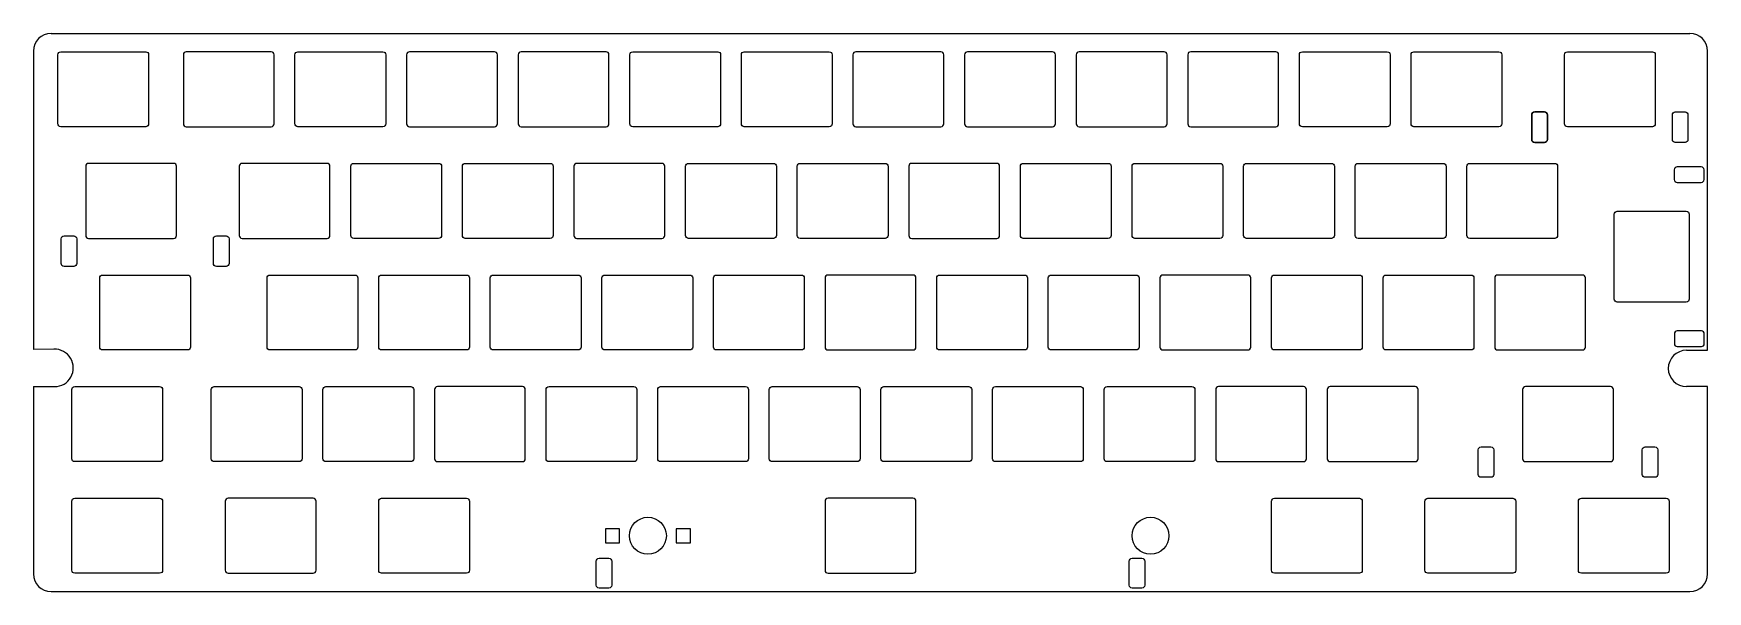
# Model space of a CAD drawing. Header units: millimetres. Extents: x 0 to 286, y -95 to 0.
import ezdxf

# ---------------------------------------------------------------- set-up
doc = ezdxf.new("R2010")
doc.units = ezdxf.units.MM
doc.layers.get('0').update_dxf_attribs({"linetype": 'CONTINUOUS'})

msp = doc.modelspace()

# ---------------------------------------------------------------- linework, layer by layer
for p, q in [((3, 0), (282.75, 0)), ((0, -3), (0, -53.93521)), ((285.75, -54.075), (285.75, -3)), ((3.6, -53.875), (0, -53.93521)), ((282.15, -54.075), (285.75, -54.075)), ((0, -60.275), (0, -92.25)), ((0, -60.275), (3.6, -60.275)), ((285.75, -60.275), (282.15, -60.275)), ((285.75, -92.25), (285.75, -60.275)), ((3, -95.25), (282.75, -95.25))]:
    msp.add_line(p, q)
for points in [[(19.15625, -15.925), (4.65625, -15.925, -0.414213562), (4.15625, -15.425), (4.15625, -3.625, -0.414213562), (4.65625, -3.125), (19.15625, -3.125, -0.414213562), (19.65625, -3.625), (19.65625, -15.425, -0.414213562)], [(40.5875, -3.125), (26.0875, -3.125, 0.414213562), (25.5875, -3.625), (25.5875, -15.425, 0.414213562), (26.0875, -15.925), (40.5875, -15.925, 0.414213562), (41.0875, -15.425), (41.0875, -3.625, 0.414213562)], [(59.6375, -15.925), (45.1375, -15.925, -0.414213562), (44.6375, -15.425), (44.6375, -3.625, -0.414213562), (45.1375, -3.125), (59.6375, -3.125, -0.414213562), (60.1375, -3.625), (60.1375, -15.425, -0.414213562)], [(79.1875, -15.425), (79.1875, -3.625, 0.414213562), (78.6875, -3.125), (64.1875, -3.125, 0.414213562), (63.6875, -3.625), (63.6875, -15.425, 0.414213562), (64.1875, -15.925), (78.6875, -15.925, 0.414213562)], [(97.7375, -3.125), (83.2375, -3.125, 0.414213562), (82.7375, -3.625), (82.7375, -15.425, 0.414213562), (83.2375, -15.925), (97.7375, -15.925, 0.414213562), (98.2375, -15.425), (98.2375, -3.625, 0.414213562)], [(117.2875, -15.425, -0.414213562), (116.7875, -15.925), (102.2875, -15.925, -0.414213562), (101.7875, -15.425), (101.7875, -3.625, -0.414213562), (102.2875, -3.125), (116.7875, -3.125, -0.414213562), (117.2875, -3.625)], [(120.8375, -15.425), (120.8375, -3.625, -0.414213562), (121.3375, -3.125), (135.8375, -3.125, -0.414213562), (136.3375, -3.625), (136.3375, -15.425, -0.414213562), (135.8375, -15.925), (121.3375, -15.925, -0.414213562)], [(155.3875, -15.425), (155.3875, -3.625, 0.414213562), (154.8875, -3.125), (140.3875, -3.125, 0.414213562), (139.8875, -3.625), (139.8875, -15.425, 0.414213562), (140.3875, -15.925), (154.8875, -15.925, 0.414213562)], [(174.4375, -15.425), (174.4375, -3.625, 0.414213562), (173.9375, -3.125), (159.4375, -3.125, 0.414213562), (158.9375, -3.625), (158.9375, -15.425, 0.414213562), (159.4375, -15.925), (173.9375, -15.925, 0.414213562)], [(193.4875, -15.425), (193.4875, -3.625, 0.414213562), (192.9875, -3.125), (178.4875, -3.125, 0.414213562), (177.9875, -3.625), (177.9875, -15.425, 0.414213562), (178.4875, -15.925), (192.9875, -15.925, 0.414213562)], [(212.0375, -3.125), (197.5375, -3.125, 0.414213562), (197.0375, -3.625), (197.0375, -15.425, 0.414213562), (197.5375, -15.925), (212.0375, -15.925, 0.414213562), (212.5375, -15.425), (212.5375, -3.625, 0.414213562)], [(216.5875, -15.925, -0.414213562), (216.0875, -15.425), (216.0875, -3.625, -0.414213562), (216.5875, -3.125), (231.0875, -3.125, -0.414213562), (231.5875, -3.625), (231.5875, -15.425, -0.414213562), (231.0875, -15.925)], [(235.6375, -15.925, -0.414213562), (235.1375, -15.425), (235.1375, -3.625, -0.414213562), (235.6375, -3.125), (250.1375, -3.125, -0.414213562), (250.6375, -3.625), (250.6375, -15.425, -0.414213562), (250.1375, -15.925)], [(276.33125, -15.925), (261.83125, -15.925, -0.414213562), (261.33125, -15.425), (261.33125, -3.625, -0.414213562), (261.83125, -3.125), (276.33125, -3.125, -0.414213562), (276.83125, -3.625), (276.83125, -15.425, -0.414213562)], [(255.74625, -18.11), (255.74625, -13.9, -0.414213562), (256.24625, -13.4), (257.91625, -13.4, -0.414213562), (258.41625, -13.9), (258.41625, -18.11, -0.414213562), (257.91625, -18.61), (256.24625, -18.61, -0.414213562)], [(258.41625, -18.11, -0.414213562), (257.91625, -18.61), (256.24625, -18.61, -0.414213562), (255.74625, -18.11), (255.74625, -13.9, -0.414213562), (256.24625, -13.4), (257.91625, -13.4, -0.414213562), (258.41625, -13.9)], [(258.41625, -18.11), (258.41625, -13.9, 0.414213562), (257.91625, -13.4), (256.24625, -13.4, 0.414213562), (255.74625, -13.9), (255.74625, -18.11, 0.414213562), (256.24625, -18.61), (257.91625, -18.61, 0.414213562)], [(255.74625, -18.11), (255.74625, -13.9, -0.414213562), (256.24625, -13.4), (257.91625, -13.4, -0.414213562), (258.41625, -13.9), (258.41625, -18.11, -0.414213562), (257.91625, -18.61), (256.24625, -18.61, -0.414213562)], [(279.74625, -13.9, -0.414213562), (280.24625, -13.4), (281.91625, -13.4, -0.414213562), (282.41625, -13.9), (282.41625, -18.11, -0.414213562), (281.91625, -18.61), (280.24625, -18.61, -0.414213562), (279.74625, -18.11)], [(23.91875, -22.175), (9.41875, -22.175, 0.414213562), (8.91875, -22.675), (8.91875, -34.475, 0.414213562), (9.41875, -34.975), (23.91875, -34.975, 0.414213562), (24.41875, -34.475), (24.41875, -22.675, 0.414213562)], [(50.6125, -34.475), (50.6125, -22.675, 0.414213562), (50.1125, -22.175), (35.6125, -22.175, 0.414213562), (35.1125, -22.675), (35.1125, -34.475, 0.414213562), (35.6125, -34.975), (50.1125, -34.975, 0.414213562)], [(69.1625, -34.975), (54.6625, -34.975, -0.414213562), (54.1625, -34.475), (54.1625, -22.675, -0.414213562), (54.6625, -22.175), (69.1625, -22.175, -0.414213562), (69.6625, -22.675), (69.6625, -34.475, -0.414213562)], [(88.2125, -34.975), (73.7125, -34.975, -0.414213562), (73.2125, -34.475), (73.2125, -22.675, -0.414213562), (73.7125, -22.175), (88.2125, -22.175, -0.414213562), (88.7125, -22.675), (88.7125, -34.475, -0.414213562)], [(107.7625, -34.475), (107.7625, -22.675, 0.414213562), (107.2625, -22.175), (92.7625, -22.175, 0.414213562), (92.2625, -22.675), (92.2625, -34.475, 0.414213562), (92.7625, -34.975), (107.2625, -34.975, 0.414213562)], [(111.3125, -22.675, -0.414213562), (111.8125, -22.175), (126.3125, -22.175, -0.414213562), (126.8125, -22.675), (126.8125, -34.475, -0.414213562), (126.3125, -34.975), (111.8125, -34.975, -0.414213562), (111.3125, -34.475)], [(130.8625, -34.975, -0.414213562), (130.3625, -34.475), (130.3625, -22.675, -0.414213562), (130.8625, -22.175), (145.3625, -22.175, -0.414213562), (145.8625, -22.675), (145.8625, -34.475, -0.414213562), (145.3625, -34.975)], [(164.9125, -34.475), (164.9125, -22.675, 0.414213562), (164.4125, -22.175), (149.9125, -22.175, 0.414213562), (149.4125, -22.675), (149.4125, -34.475, 0.414213562), (149.9125, -34.975), (164.4125, -34.975, 0.414213562)], [(183.4625, -22.175, -0.414213562), (183.9625, -22.675), (183.9625, -34.475, -0.414213562), (183.4625, -34.975), (168.9625, -34.975, -0.414213562), (168.4625, -34.475), (168.4625, -22.675, -0.414213562), (168.9625, -22.175)], [(202.5125, -22.175, -0.414213562), (203.0125, -22.675), (203.0125, -34.475, -0.414213562), (202.5125, -34.975), (188.0125, -34.975, -0.414213562), (187.5125, -34.475), (187.5125, -22.675, -0.414213562), (188.0125, -22.175)], [(222.0625, -34.475, -0.414213562), (221.5625, -34.975), (207.0625, -34.975, -0.414213562), (206.5625, -34.475), (206.5625, -22.675, -0.414213562), (207.0625, -22.175), (221.5625, -22.175, -0.414213562), (222.0625, -22.675)], [(226.1125, -34.975, -0.414213562), (225.6125, -34.475), (225.6125, -22.675, -0.414213562), (226.1125, -22.175), (240.6125, -22.175, -0.414213562), (241.1125, -22.675), (241.1125, -34.475, -0.414213562), (240.6125, -34.975)], [(260.1625, -34.475, -0.414213562), (259.6625, -34.975), (245.1625, -34.975, -0.414213562), (244.6625, -34.475), (244.6625, -22.675, -0.414213562), (245.1625, -22.175), (259.6625, -22.175, -0.414213562), (260.1625, -22.675)], [(285.175, -24.935), (285.175, -23.265, 0.414213562), (284.675, -22.765), (280.575, -22.765, 0.414213562), (280.075, -23.265), (280.075, -24.935, 0.414213562), (280.575, -25.435), (284.675, -25.435, 0.414213562)], [(270.325, -45.85, -0.414213562), (269.825, -45.35), (269.825, -30.85, -0.414213562), (270.325, -30.35), (282.125, -30.35, -0.414213562), (282.625, -30.85), (282.625, -45.35, -0.414213562), (282.125, -45.85)], [(4.71525, -39.25), (4.71525, -35.04, -0.414213562), (5.21525, -34.54), (6.88525, -34.54, -0.414213562), (7.38525, -35.04), (7.38525, -39.25, -0.414213562), (6.88525, -39.75), (5.21525, -39.75, -0.414213562)], [(4.71525, -35.04, -0.414213562), (5.21525, -34.54), (6.88525, -34.54, -0.414213562), (7.38525, -35.04), (7.38525, -39.25, -0.414213562), (6.88525, -39.75), (5.21525, -39.75, -0.414213562), (4.71525, -39.25)], [(33.38525, -39.25, -0.414213562), (32.88525, -39.75), (31.21525, -39.75, -0.414213562), (30.71525, -39.25), (30.71525, -35.04, -0.414213562), (31.21525, -34.54), (32.88525, -34.54, -0.414213562), (33.38525, -35.04)], [(33.38525, -39.25, -0.414213562), (32.88525, -39.75), (31.21525, -39.75, -0.414213562), (30.71525, -39.25), (30.71525, -35.04, -0.414213562), (31.21525, -34.54), (32.88525, -34.54, -0.414213562), (33.38525, -35.04)], [(11.3, -41.725, -0.414213562), (11.8, -41.225), (26.3, -41.225, -0.414213562), (26.8, -41.725), (26.8, -53.525, -0.414213562), (26.3, -54.025), (11.8, -54.025, -0.414213562), (11.3, -53.525)], [(54.875, -41.225, -0.414213562), (55.375, -41.725), (55.375, -53.525, -0.414213562), (54.875, -54.025), (40.375, -54.025, -0.414213562), (39.875, -53.525), (39.875, -41.725, -0.414213562), (40.375, -41.225)], [(59.425, -54.025, -0.414213562), (58.925, -53.525), (58.925, -41.725, -0.414213562), (59.425, -41.225), (73.925, -41.225, -0.414213562), (74.425, -41.725), (74.425, -53.525, -0.414213562), (73.925, -54.025)], [(92.975, -54.025), (78.475, -54.025, -0.414213562), (77.975, -53.525), (77.975, -41.725, -0.414213562), (78.475, -41.225), (92.975, -41.225, -0.414213562), (93.475, -41.725), (93.475, -53.525, -0.414213562)], [(97.525, -54.025, -0.414213562), (97.025, -53.525), (97.025, -41.725, -0.414213562), (97.525, -41.225), (112.025, -41.225, -0.414213562), (112.525, -41.725), (112.525, -53.525, -0.414213562), (112.025, -54.025)], [(131.575, -53.525, -0.414213562), (131.075, -54.025), (116.575, -54.025, -0.414213562), (116.075, -53.525), (116.075, -41.725, -0.414213562), (116.575, -41.225), (131.075, -41.225, -0.414213562), (131.575, -41.725)], [(150.125, -41.225), (135.625, -41.225, 0.414213562), (135.125, -41.725), (135.125, -53.525, 0.414213562), (135.625, -54.025), (150.125, -54.025, 0.414213562), (150.625, -53.525), (150.625, -41.725, 0.414213562)], [(169.675, -53.525, -0.414213562), (169.175, -54.025), (154.675, -54.025, -0.414213562), (154.175, -53.525), (154.175, -41.725, -0.414213562), (154.675, -41.225), (169.175, -41.225, -0.414213562), (169.675, -41.725)], [(173.725, -54.025, -0.414213562), (173.225, -53.525), (173.225, -41.725, -0.414213562), (173.725, -41.225), (188.225, -41.225, -0.414213562), (188.725, -41.725), (188.725, -53.525, -0.414213562), (188.225, -54.025)], [(207.275, -41.225), (192.775, -41.225, 0.414213562), (192.275, -41.725), (192.275, -53.525, 0.414213562), (192.775, -54.025), (207.275, -54.025, 0.414213562), (207.775, -53.525), (207.775, -41.725, 0.414213562)], [(211.825, -54.025, -0.414213562), (211.325, -53.525), (211.325, -41.725, -0.414213562), (211.825, -41.225), (226.325, -41.225, -0.414213562), (226.825, -41.725), (226.825, -53.525, -0.414213562), (226.325, -54.025)], [(230.375, -41.725, -0.414213562), (230.875, -41.225), (245.375, -41.225, -0.414213562), (245.875, -41.725), (245.875, -53.525, -0.414213562), (245.375, -54.025), (230.875, -54.025, -0.414213562), (230.375, -53.525)], [(264.925, -53.525), (264.925, -41.725, 0.414213562), (264.425, -41.225), (249.925, -41.225, 0.414213562), (249.425, -41.725), (249.425, -53.525, 0.414213562), (249.925, -54.025), (264.425, -54.025, 0.414213562)], [(285.195, -52.935), (285.195, -51.265, 0.414213562), (284.695, -50.765), (280.595, -50.765, 0.414213562), (280.095, -51.265), (280.095, -52.935, 0.414213562), (280.595, -53.435), (284.695, -53.435, 0.414213562)], [(6.5375, -72.575), (6.5375, -60.775, -0.414213562), (7.0375, -60.275), (21.5375, -60.275, -0.414213562), (22.0375, -60.775), (22.0375, -72.575, -0.414213562), (21.5375, -73.075), (7.0375, -73.075, -0.414213562)], [(30.85, -73.075, -0.414213562), (30.35, -72.575), (30.35, -60.775, -0.414213562), (30.85, -60.275), (45.35, -60.275, -0.414213562), (45.85, -60.775), (45.85, -72.575, -0.414213562), (45.35, -73.075)], [(64.9, -72.575, -0.414213562), (64.4, -73.075), (49.9, -73.075, -0.414213562), (49.4, -72.575), (49.4, -60.775, -0.414213562), (49.9, -60.275), (64.4, -60.275, -0.414213562), (64.9, -60.775)], [(83.95, -72.575), (83.95, -60.775, 0.414213562), (83.45, -60.275), (68.95, -60.275, 0.414213562), (68.45, -60.775), (68.45, -72.575, 0.414213562), (68.95, -73.075), (83.45, -73.075, 0.414213562)], [(87.5, -72.575), (87.5, -60.775, -0.414213562), (88, -60.275), (102.5, -60.275, -0.414213562), (103, -60.775), (103, -72.575, -0.414213562), (102.5, -73.075), (88, -73.075, -0.414213562)], [(122.05, -72.575, -0.414213562), (121.55, -73.075), (107.05, -73.075, -0.414213562), (106.55, -72.575), (106.55, -60.775, -0.414213562), (107.05, -60.275), (121.55, -60.275, -0.414213562), (122.05, -60.775)], [(140.6, -73.075), (126.1, -73.075, -0.414213562), (125.6, -72.575), (125.6, -60.775, -0.414213562), (126.1, -60.275), (140.6, -60.275, -0.414213562), (141.1, -60.775), (141.1, -72.575, -0.414213562)], [(144.65, -60.775, -0.414213562), (145.15, -60.275), (159.65, -60.275, -0.414213562), (160.15, -60.775), (160.15, -72.575, -0.414213562), (159.65, -73.075), (145.15, -73.075, -0.414213562), (144.65, -72.575)], [(164.2, -73.075, -0.414213562), (163.7, -72.575), (163.7, -60.775, -0.414213562), (164.2, -60.275), (178.7, -60.275, -0.414213562), (179.2, -60.775), (179.2, -72.575, -0.414213562), (178.7, -73.075)], [(183.25, -73.075, -0.414213562), (182.75, -72.575), (182.75, -60.775, -0.414213562), (183.25, -60.275), (197.75, -60.275, -0.414213562), (198.25, -60.775), (198.25, -72.575, -0.414213562), (197.75, -73.075)], [(216.8, -60.275), (202.3, -60.275, 0.414213562), (201.8, -60.775), (201.8, -72.575, 0.414213562), (202.3, -73.075), (216.8, -73.075, 0.414213562), (217.3, -72.575), (217.3, -60.775, 0.414213562)], [(236.35, -72.575), (236.35, -60.775, 0.414213562), (235.85, -60.275), (221.35, -60.275, 0.414213562), (220.85, -60.775), (220.85, -72.575, 0.414213562), (221.35, -73.075), (235.85, -73.075, 0.414213562)], [(269.6875, -72.575), (269.6875, -60.775, 0.414213562), (269.1875, -60.275), (254.6875, -60.275, 0.414213562), (254.1875, -60.775), (254.1875, -72.575, 0.414213562), (254.6875, -73.075), (269.1875, -73.075, 0.414213562)], [(246.6025, -75.26), (246.6025, -71.05, -0.414213562), (247.1025, -70.55), (248.7725, -70.55, -0.414213562), (249.2725, -71.05), (249.2725, -75.26, -0.414213562), (248.7725, -75.76), (247.1025, -75.76, -0.414213562)], [(274.6025, -75.26), (274.6025, -71.05, -0.414213562), (275.1025, -70.55), (276.7725, -70.55, -0.414213562), (277.2725, -71.05), (277.2725, -75.26, -0.414213562), (276.7725, -75.76), (275.1025, -75.76, -0.414213562)], [(21.5375, -92.125), (7.0375, -92.125, -0.414213562), (6.5375, -91.625), (6.5375, -79.825, -0.414213562), (7.0375, -79.325), (21.5375, -79.325, -0.414213562), (22.0375, -79.825), (22.0375, -91.625, -0.414213562)], [(47.73125, -79.325), (33.23125, -79.325, 0.414213562), (32.73125, -79.825), (32.73125, -91.625, 0.414213562), (33.23125, -92.125), (47.73125, -92.125, 0.414213562), (48.23125, -91.625), (48.23125, -79.825, 0.414213562)], [(74.425, -91.625, -0.414213562), (73.925, -92.125), (59.425, -92.125, -0.414213562), (58.925, -91.625), (58.925, -79.825, -0.414213562), (59.425, -79.325), (73.925, -79.325, -0.414213562), (74.425, -79.825)], [(150.125, -79.325), (135.625, -79.325, 0.414213562), (135.125, -79.825), (135.125, -91.625, 0.414213562), (135.625, -92.125), (150.125, -92.125, 0.414213562), (150.625, -91.625), (150.625, -79.825, 0.414213562)], [(211.325, -91.625), (211.325, -79.825, -0.414213562), (211.825, -79.325), (226.325, -79.325, -0.414213562), (226.825, -79.825), (226.825, -91.625, -0.414213562), (226.325, -92.125), (211.825, -92.125, -0.414213562)], [(238.01875, -92.125, -0.414213562), (237.51875, -91.625), (237.51875, -79.825, -0.414213562), (238.01875, -79.325), (252.51875, -79.325, -0.414213562), (253.01875, -79.825), (253.01875, -91.625, -0.414213562), (252.51875, -92.125)], [(263.7125, -91.625), (263.7125, -79.825, -0.414213562), (264.2125, -79.325), (278.7125, -79.325, -0.414213562), (279.2125, -79.825), (279.2125, -91.625, -0.414213562), (278.7125, -92.125), (264.2125, -92.125, -0.414213562)], [(96.055, -94.175), (96.055, -90.075, -0.414213562), (96.555, -89.575), (98.225, -89.575, -0.414213562), (98.725, -90.075), (98.725, -94.175, -0.414213562), (98.225, -94.675), (96.555, -94.675, -0.414213562)], [(187.525, -94.675, -0.414213562), (187.025, -94.175), (187.025, -90.075, -0.414213562), (187.525, -89.575), (189.195, -89.575, -0.414213562), (189.695, -90.075), (189.695, -94.175, -0.414213562), (189.195, -94.675)]]:
    msp.add_lwpolyline(points, format="xyb", close=True)
for points in [[(97.62507, -84.525), (97.62507, -86.925), (100.02507, -86.925), (100.02507, -84.525)], [(109.72507, -86.925), (112.12507, -86.925), (112.12507, -84.525), (109.72507, -84.525)]]:
    msp.add_lwpolyline(points, close=True)
for centre in [(104.87507, -85.725), (190.67491, -85.72453)]:
    msp.add_circle(centre, 3.15)
for centre, radius, start, end in [((3, -3), 3, 90, 180), ((282.75, -3), 3, 0, 90), ((3.6, -57.075), 3.2, -90, 91.9162631), ((282.15, -57.175), 3.1, 90, 270), ((3, -92.25), 3, 180, 270), ((282.75, -92.25), 3, -90, 0)]:
    msp.add_arc(centre, radius, start, end)

doc.saveas('drawing.dxf')
